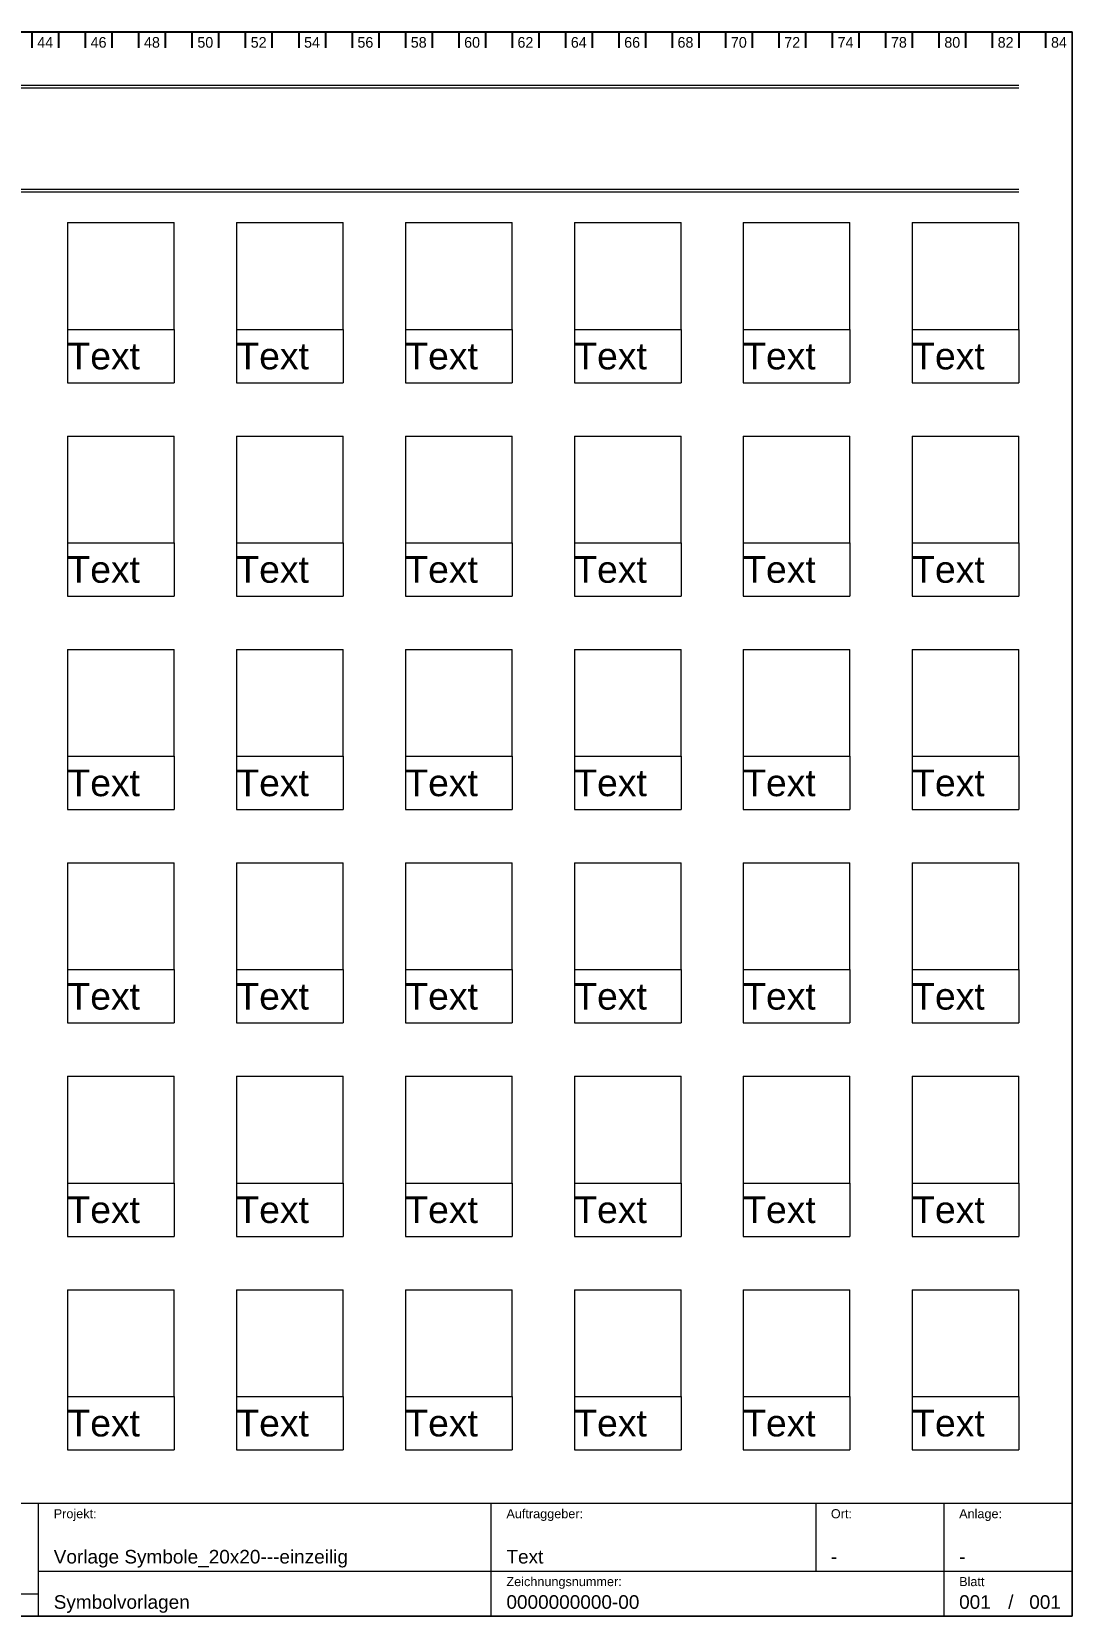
# Model space of a CAD drawing. Header units: millimetres. Extents: x 0 to 1740, y -634 to 297.
# Drawn here: x 1545 to 1740, y 0 to 297 of the extents above; entities that cross this region are included whole.
import ezdxf
from ezdxf.enums import TextEntityAlignment as Align

# ---------------------------------------------------------------- set-up
doc = ezdxf.new("R2010")
doc.units = ezdxf.units.MM
for name, color, linetype, lineweight, true_color in [('_Rahmen_Symbol_bl', 5, 'Continuous', 5, 0x0000ff), ('_Rahmen_Symbol_rt', 1, 'Continuous', 5, 0xff0000), ('_Rahmen_Symbol_Text', 3, 'Continuous', 5, 0x00ff00), ('_Zeichenfläche', 30, 'Continuous', 5, 0xff7f00), ('BLATTRAHMEN', 5, 'Continuous', 5, 0x0000ff), ('FORMAT', 2, 'Continuous', 5, 0xffff00), ('TEXT_VORGABE', 1, 'Continuous', 5, 0xff0000)]:
    doc.layers.add(name, color=color, linetype=linetype, lineweight=lineweight, true_color=true_color)
doc.layers.add('RASTER', color=5, linetype='Continuous', true_color=0x0000ff)
doc.layers.add('TEXT_AUSGEFUELLT', color=3, linetype='Continuous', true_color=0x00ff00)
doc.styles.add('textstyle108', font='')
doc.styles.add('textstyle1111', font='')
doc.styles.add('textstyle1112', font='')
doc.styles.add('textstyle1123', font='')
doc.styles.add('textstyle1124', font='')
doc.styles.add('textstyle1125', font='')
doc.styles.add('textstyle1126', font='')
doc.styles.add('textstyle1143', font='')
doc.styles.add('textstyle1144', font='')
doc.styles.add('textstyle1145', font='')
doc.styles.add('textstyle1146', font='')
doc.styles.add('textstyle1147', font='')
doc.styles.add('textstyle1148', font='')
doc.styles.add('textstyle1149', font='')
doc.styles.add('textstyle1150', font='')
doc.styles.add('textstyle118', font='')
doc.styles.add('textstyle1223', font='')
doc.styles.add('textstyle1224', font='')
doc.styles.add('textstyle1225', font='')
doc.styles.add('textstyle1226', font='')
doc.styles.add('textstyle1227', font='')
doc.styles.add('textstyle1228', font='')
doc.styles.add('textstyle1229', font='')
doc.styles.add('textstyle1230', font='')
doc.styles.add('textstyle1231', font='')
doc.styles.add('textstyle1232', font='')
doc.styles.add('textstyle1233', font='')
doc.styles.add('textstyle1234', font='')
doc.styles.add('textstyle1235', font='')
doc.styles.add('textstyle1236', font='')
doc.styles.add('textstyle1237', font='')
doc.styles.add('textstyle1238', font='')
doc.styles.add('textstyle1247', font='')
doc.styles.add('textstyle1248', font='')
doc.styles.add('textstyle1249', font='')
doc.styles.add('textstyle1250', font='')
doc.styles.add('textstyle1251', font='')
doc.styles.add('textstyle1252', font='')
doc.styles.add('textstyle129', font='')
doc.styles.add('textstyle133', font='')
doc.styles.add('textstyle145', font='')
doc.styles.add('textstyle164', font='')
doc.styles.add('textstyle165', font='')
doc.styles.add('textstyle181', font='')
doc.styles.add('textstyle193', font='')
doc.styles.add('textstyle200', font='')
doc.styles.add('textstyle212', font='')
doc.styles.add('textstyle219', font='')
doc.styles.add('textstyle230', font='')
doc.styles.add('textstyle247', font='')
doc.styles.add('textstyle263', font='')
doc.styles.add('textstyle274', font='')
doc.styles.add('textstyle280', font='')
doc.styles.add('textstyle290', font='')
doc.styles.add('textstyle301', font='')
doc.styles.add('textstyle400', font='')
doc.styles.add('textstyle405', font='')
doc.styles.add('textstyle411', font='')
doc.styles.add('textstyle438', font='')
doc.styles.add('textstyle495', font='')
doc.styles.add('textstyle506', font='')
doc.styles.add('textstyle656', font='')
doc.styles.add('textstyle661', font='')
doc.styles.add('textstyle672', font='')
doc.styles.add('textstyle677', font='')
doc.styles.add('textstyle683', font='')
doc.styles.add('textstyle705', font='')
doc.styles.add('textstyle710', font='')
doc.styles.add('textstyle716', font='')
doc.styles.add('textstyle96', font='')
doc.styles.get('textstyle108').set_extended_font_data('textstyle80')
doc.styles.get('textstyle1111').set_extended_font_data('Arial')
doc.styles.get('textstyle1112').set_extended_font_data('Arial')
doc.styles.get('textstyle1123').set_extended_font_data('Arial')
doc.styles.get('textstyle1124').set_extended_font_data('Arial')
doc.styles.get('textstyle1125').set_extended_font_data('Arial')
doc.styles.get('textstyle1126').set_extended_font_data('Arial')
doc.styles.get('textstyle1143').set_extended_font_data('Arial')
doc.styles.get('textstyle1144').set_extended_font_data('Arial')
doc.styles.get('textstyle1145').set_extended_font_data('Arial')
doc.styles.get('textstyle1146').set_extended_font_data('Arial')
doc.styles.get('textstyle1147').set_extended_font_data('Arial')
doc.styles.get('textstyle1148').set_extended_font_data('Arial')
doc.styles.get('textstyle1149').set_extended_font_data('Arial')
doc.styles.get('textstyle1150').set_extended_font_data('Arial')
doc.styles.get('textstyle118').set_extended_font_data('textstyle78')
doc.styles.get('textstyle1223').set_extended_font_data('Arial')
doc.styles.get('textstyle1224').set_extended_font_data('Arial')
doc.styles.get('textstyle1225').set_extended_font_data('Arial')
doc.styles.get('textstyle1226').set_extended_font_data('Arial')
doc.styles.get('textstyle1227').set_extended_font_data('Arial')
doc.styles.get('textstyle1228').set_extended_font_data('Arial')
doc.styles.get('textstyle1229').set_extended_font_data('Arial')
doc.styles.get('textstyle1230').set_extended_font_data('Arial')
doc.styles.get('textstyle1231').set_extended_font_data('Arial')
doc.styles.get('textstyle1232').set_extended_font_data('Arial')
doc.styles.get('textstyle1233').set_extended_font_data('Arial')
doc.styles.get('textstyle1234').set_extended_font_data('Arial')
doc.styles.get('textstyle1235').set_extended_font_data('Arial')
doc.styles.get('textstyle1236').set_extended_font_data('Arial')
doc.styles.get('textstyle1237').set_extended_font_data('Arial')
doc.styles.get('textstyle1238').set_extended_font_data('Arial')
doc.styles.get('textstyle1247').set_extended_font_data('Arial')
doc.styles.get('textstyle1248').set_extended_font_data('Arial')
doc.styles.get('textstyle1249').set_extended_font_data('Arial')
doc.styles.get('textstyle1250').set_extended_font_data('Arial')
doc.styles.get('textstyle1251').set_extended_font_data('Arial')
doc.styles.get('textstyle1252').set_extended_font_data('Arial')
doc.styles.get('textstyle129').set_extended_font_data('textstyle79')
doc.styles.get('textstyle133').set_extended_font_data('textstyle142')
doc.styles.get('textstyle145').set_extended_font_data('textstyle141')
doc.styles.get('textstyle164').set_extended_font_data('textstyle82')
doc.styles.get('textstyle165').set_extended_font_data('textstyle140')
doc.styles.get('textstyle181').set_extended_font_data('textstyle146')
doc.styles.get('textstyle193').set_extended_font_data('textstyle145')
doc.styles.get('textstyle200').set_extended_font_data('textstyle143')
doc.styles.get('textstyle212').set_extended_font_data('textstyle144')
doc.styles.get('textstyle219').set_extended_font_data('textstyle148')
doc.styles.get('textstyle230').set_extended_font_data('textstyle150')
doc.styles.get('textstyle247').set_extended_font_data('textstyle147')
doc.styles.get('textstyle263').set_extended_font_data('textstyle152')
doc.styles.get('textstyle274').set_extended_font_data('textstyle154')
doc.styles.get('textstyle280').set_extended_font_data('textstyle153')
doc.styles.get('textstyle290').set_extended_font_data('textstyle149')
doc.styles.get('textstyle301').set_extended_font_data('textstyle151')
doc.styles.get('textstyle400').set_extended_font_data('Arial')
doc.styles.get('textstyle405').set_extended_font_data('Arial')
doc.styles.get('textstyle411').set_extended_font_data('Arial')
doc.styles.get('textstyle438').set_extended_font_data('Arial')
doc.styles.get('textstyle495').set_extended_font_data('Arial')
doc.styles.get('textstyle506').set_extended_font_data('Arial')
doc.styles.get('textstyle656').set_extended_font_data('Arial')
doc.styles.get('textstyle661').set_extended_font_data('Arial')
doc.styles.get('textstyle672').set_extended_font_data('Arial')
doc.styles.get('textstyle677').set_extended_font_data('Arial')
doc.styles.get('textstyle683').set_extended_font_data('Arial')
doc.styles.get('textstyle705').set_extended_font_data('Arial')
doc.styles.get('textstyle710').set_extended_font_data('Arial')
doc.styles.get('textstyle716').set_extended_font_data('Arial')
doc.styles.get('textstyle96').set_extended_font_data('textstyle81')

msp = doc.modelspace()

# ---------------------------------------------------------------- linework, layer by layer
at = {"layer": '_Rahmen_Symbol_bl'}
for p, q in [((1551.67, 241.21), (1551.67, 231.21)), ((1571.67, 241.21), (1571.67, 231.21)), ((1583.33, 241.21), (1583.33, 231.21)), ((1603.33, 241.21), (1603.33, 231.21)), ((1615, 241.21), (1615, 231.21)), ((1635, 241.21), (1635, 231.21)), ((1646.67, 241.21), (1646.67, 231.21)), ((1666.67, 241.21), (1666.67, 231.21)), ((1678.33, 241.21), (1678.33, 231.21)), ((1698.33, 241.21), (1698.33, 231.21)), ((1710, 241.21), (1710, 231.21)), ((1730, 241.21), (1730, 231.21)), ((1551.67, 231.21), (1571.67, 231.21)), ((1583.33, 231.21), (1603.33, 231.21)), ((1615, 231.21), (1635, 231.21)), ((1646.67, 231.21), (1666.67, 231.21)), ((1678.33, 231.21), (1698.33, 231.21)), ((1710, 231.21), (1730, 231.21)), ((1551.67, 201.21), (1551.67, 191.21)), ((1571.67, 201.21), (1571.67, 191.21)), ((1583.33, 201.21), (1583.33, 191.21)), ((1603.33, 201.21), (1603.33, 191.21)), ((1615, 201.21), (1615, 191.21)), ((1635, 201.21), (1635, 191.21)), ((1646.67, 201.21), (1646.67, 191.21)), ((1666.67, 201.21), (1666.67, 191.21)), ((1678.33, 201.21), (1678.33, 191.21)), ((1698.33, 201.21), (1698.33, 191.21)), ((1710, 201.21), (1710, 191.21)), ((1730, 201.21), (1730, 191.21)), ((1551.67, 191.21), (1571.67, 191.21)), ((1583.33, 191.21), (1603.33, 191.21)), ((1615, 191.21), (1635, 191.21)), ((1646.67, 191.21), (1666.67, 191.21)), ((1678.33, 191.21), (1698.33, 191.21)), ((1710, 191.21), (1730, 191.21)), ((1551.67, 161.21), (1551.67, 151.21)), ((1571.67, 161.21), (1571.67, 151.21)), ((1583.33, 161.21), (1583.33, 151.21)), ((1603.33, 161.21), (1603.33, 151.21)), ((1615, 161.21), (1615, 151.21)), ((1635, 161.21), (1635, 151.21)), ((1646.67, 161.21), (1646.67, 151.21)), ((1666.67, 161.21), (1666.67, 151.21)), ((1678.33, 161.21), (1678.33, 151.21)), ((1698.33, 161.21), (1698.33, 151.21)), ((1710, 161.21), (1710, 151.21)), ((1730, 161.21), (1730, 151.21)), ((1551.67, 151.21), (1571.67, 151.21)), ((1583.33, 151.21), (1603.33, 151.21)), ((1615, 151.21), (1635, 151.21)), ((1646.67, 151.21), (1666.67, 151.21)), ((1678.33, 151.21), (1698.33, 151.21)), ((1710, 151.21), (1730, 151.21)), ((1551.67, 121.21), (1551.67, 111.21)), ((1571.67, 121.21), (1571.67, 111.21)), ((1583.33, 121.21), (1583.33, 111.21)), ((1603.33, 121.21), (1603.33, 111.21)), ((1615, 121.21), (1615, 111.21)), ((1635, 121.21), (1635, 111.21)), ((1646.67, 121.21), (1646.67, 111.21)), ((1666.67, 121.21), (1666.67, 111.21)), ((1678.33, 121.21), (1678.33, 111.21)), ((1698.33, 121.21), (1698.33, 111.21)), ((1710, 121.21), (1710, 111.21)), ((1730, 121.21), (1730, 111.21)), ((1551.67, 111.21), (1571.67, 111.21)), ((1583.33, 111.21), (1603.33, 111.21)), ((1615, 111.21), (1635, 111.21)), ((1646.67, 111.21), (1666.67, 111.21)), ((1678.33, 111.21), (1698.33, 111.21)), ((1710, 111.21), (1730, 111.21)), ((1551.67, 81.21), (1551.67, 71.21)), ((1571.67, 81.21), (1571.67, 71.21)), ((1583.33, 81.21), (1583.33, 71.21)), ((1603.33, 81.21), (1603.33, 71.21)), ((1615, 81.21), (1615, 71.21)), ((1635, 81.21), (1635, 71.21)), ((1646.67, 81.21), (1646.67, 71.21)), ((1666.67, 81.21), (1666.67, 71.21)), ((1678.33, 81.21), (1678.33, 71.21)), ((1698.33, 81.21), (1698.33, 71.21)), ((1710, 81.21), (1710, 71.21)), ((1730, 81.21), (1730, 71.21)), ((1551.67, 71.21), (1571.67, 71.21)), ((1583.33, 71.21), (1603.33, 71.21)), ((1615, 71.21), (1635, 71.21)), ((1646.67, 71.21), (1666.67, 71.21)), ((1678.33, 71.21), (1698.33, 71.21)), ((1710, 71.21), (1730, 71.21)), ((1551.67, 41.21), (1551.67, 31.21)), ((1571.67, 41.21), (1571.67, 31.21)), ((1583.33, 41.21), (1583.33, 31.21)), ((1603.33, 41.21), (1603.33, 31.21)), ((1615, 41.21), (1615, 31.21)), ((1635, 41.21), (1635, 31.21)), ((1646.67, 41.21), (1646.67, 31.21)), ((1666.67, 41.21), (1666.67, 31.21)), ((1678.33, 41.21), (1678.33, 31.21)), ((1698.33, 41.21), (1698.33, 31.21)), ((1710, 41.21), (1710, 31.21)), ((1730, 41.21), (1730, 31.21)), ((1551.67, 31.21), (1571.67, 31.21)), ((1583.33, 31.21), (1603.33, 31.21)), ((1615, 31.21), (1635, 31.21)), ((1646.67, 31.21), (1666.67, 31.21)), ((1678.33, 31.21), (1698.33, 31.21)), ((1710, 31.21), (1730, 31.21))]:
    msp.add_line(p, q, dxfattribs=at)
at = {"layer": '_Rahmen_Symbol_rt'}
for p, q in [((1551.67, 261.21), (1551.67, 241.21)), ((1551.67, 261.21), (1571.67, 261.21)), ((1571.67, 241.21), (1571.67, 261.21)), ((1583.33, 261.21), (1583.33, 241.21)), ((1583.33, 261.21), (1603.33, 261.21)), ((1603.33, 241.21), (1603.33, 261.21)), ((1615, 261.21), (1615, 241.21)), ((1615, 261.21), (1635, 261.21)), ((1635, 241.21), (1635, 261.21)), ((1646.67, 261.21), (1646.67, 241.21)), ((1646.67, 261.21), (1666.67, 261.21)), ((1666.67, 241.21), (1666.67, 261.21)), ((1678.33, 261.21), (1678.33, 241.21)), ((1678.33, 261.21), (1698.33, 261.21)), ((1698.33, 241.21), (1698.33, 261.21)), ((1710, 261.21), (1710, 241.21)), ((1710, 261.21), (1730, 261.21)), ((1730, 241.21), (1730, 261.21)), ((1551.67, 241.21), (1571.67, 241.21)), ((1583.33, 241.21), (1603.33, 241.21)), ((1615, 241.21), (1635, 241.21)), ((1646.67, 241.21), (1666.67, 241.21)), ((1678.33, 241.21), (1698.33, 241.21)), ((1710, 241.21), (1730, 241.21)), ((1551.67, 221.21), (1551.67, 201.21)), ((1551.67, 221.21), (1571.67, 221.21)), ((1571.67, 201.21), (1571.67, 221.21)), ((1583.33, 221.21), (1583.33, 201.21)), ((1583.33, 221.21), (1603.33, 221.21)), ((1603.33, 201.21), (1603.33, 221.21)), ((1615, 221.21), (1615, 201.21)), ((1615, 221.21), (1635, 221.21)), ((1635, 201.21), (1635, 221.21)), ((1646.67, 221.21), (1646.67, 201.21)), ((1646.67, 221.21), (1666.67, 221.21)), ((1666.67, 201.21), (1666.67, 221.21)), ((1678.33, 221.21), (1678.33, 201.21)), ((1678.33, 221.21), (1698.33, 221.21)), ((1698.33, 201.21), (1698.33, 221.21)), ((1710, 221.21), (1710, 201.21)), ((1710, 221.21), (1730, 221.21)), ((1730, 201.21), (1730, 221.21)), ((1551.67, 201.21), (1571.67, 201.21)), ((1583.33, 201.21), (1603.33, 201.21)), ((1615, 201.21), (1635, 201.21)), ((1646.67, 201.21), (1666.67, 201.21)), ((1678.33, 201.21), (1698.33, 201.21)), ((1710, 201.21), (1730, 201.21)), ((1551.67, 181.21), (1551.67, 161.21)), ((1551.67, 181.21), (1571.67, 181.21)), ((1571.67, 161.21), (1571.67, 181.21)), ((1583.33, 181.21), (1583.33, 161.21)), ((1583.33, 181.21), (1603.33, 181.21)), ((1603.33, 161.21), (1603.33, 181.21)), ((1615, 181.21), (1615, 161.21)), ((1615, 181.21), (1635, 181.21)), ((1635, 161.21), (1635, 181.21)), ((1646.67, 181.21), (1646.67, 161.21)), ((1646.67, 181.21), (1666.67, 181.21)), ((1666.67, 161.21), (1666.67, 181.21)), ((1678.33, 181.21), (1678.33, 161.21)), ((1678.33, 181.21), (1698.33, 181.21)), ((1698.33, 161.21), (1698.33, 181.21)), ((1710, 181.21), (1710, 161.21)), ((1710, 181.21), (1730, 181.21)), ((1730, 161.21), (1730, 181.21)), ((1551.67, 161.21), (1571.67, 161.21)), ((1583.33, 161.21), (1603.33, 161.21)), ((1615, 161.21), (1635, 161.21)), ((1646.67, 161.21), (1666.67, 161.21)), ((1678.33, 161.21), (1698.33, 161.21)), ((1710, 161.21), (1730, 161.21)), ((1551.67, 141.21), (1551.67, 121.21)), ((1551.67, 141.21), (1571.67, 141.21)), ((1571.67, 121.21), (1571.67, 141.21)), ((1583.33, 141.21), (1583.33, 121.21)), ((1583.33, 141.21), (1603.33, 141.21)), ((1603.33, 121.21), (1603.33, 141.21)), ((1615, 141.21), (1615, 121.21)), ((1615, 141.21), (1635, 141.21)), ((1635, 121.21), (1635, 141.21)), ((1646.67, 141.21), (1646.67, 121.21)), ((1646.67, 141.21), (1666.67, 141.21)), ((1666.67, 121.21), (1666.67, 141.21)), ((1678.33, 141.21), (1678.33, 121.21)), ((1678.33, 141.21), (1698.33, 141.21)), ((1698.33, 121.21), (1698.33, 141.21)), ((1710, 141.21), (1710, 121.21)), ((1710, 141.21), (1730, 141.21)), ((1730, 121.21), (1730, 141.21)), ((1551.67, 121.21), (1571.67, 121.21)), ((1583.33, 121.21), (1603.33, 121.21)), ((1615, 121.21), (1635, 121.21)), ((1646.67, 121.21), (1666.67, 121.21)), ((1678.33, 121.21), (1698.33, 121.21)), ((1710, 121.21), (1730, 121.21)), ((1551.67, 101.21), (1551.67, 81.21)), ((1551.67, 101.21), (1571.67, 101.21)), ((1571.67, 81.21), (1571.67, 101.21)), ((1583.33, 101.21), (1583.33, 81.21)), ((1583.33, 101.21), (1603.33, 101.21)), ((1603.33, 81.21), (1603.33, 101.21)), ((1615, 101.21), (1615, 81.21)), ((1615, 101.21), (1635, 101.21)), ((1635, 81.21), (1635, 101.21)), ((1646.67, 101.21), (1646.67, 81.21)), ((1646.67, 101.21), (1666.67, 101.21)), ((1666.67, 81.21), (1666.67, 101.21)), ((1678.33, 101.21), (1678.33, 81.21)), ((1678.33, 101.21), (1698.33, 101.21)), ((1698.33, 81.21), (1698.33, 101.21)), ((1710, 101.21), (1710, 81.21)), ((1710, 101.21), (1730, 101.21)), ((1730, 81.21), (1730, 101.21)), ((1551.67, 81.21), (1571.67, 81.21)), ((1583.33, 81.21), (1603.33, 81.21)), ((1615, 81.21), (1635, 81.21)), ((1646.67, 81.21), (1666.67, 81.21)), ((1678.33, 81.21), (1698.33, 81.21)), ((1710, 81.21), (1730, 81.21)), ((1551.67, 61.21), (1551.67, 41.21)), ((1551.67, 61.21), (1571.67, 61.21)), ((1571.67, 41.21), (1571.67, 61.21)), ((1583.33, 61.21), (1583.33, 41.21)), ((1583.33, 61.21), (1603.33, 61.21)), ((1603.33, 41.21), (1603.33, 61.21)), ((1615, 61.21), (1615, 41.21)), ((1615, 61.21), (1635, 61.21)), ((1635, 41.21), (1635, 61.21)), ((1646.67, 61.21), (1646.67, 41.21)), ((1646.67, 61.21), (1666.67, 61.21)), ((1666.67, 41.21), (1666.67, 61.21)), ((1678.33, 61.21), (1678.33, 41.21)), ((1678.33, 61.21), (1698.33, 61.21)), ((1698.33, 41.21), (1698.33, 61.21)), ((1710, 61.21), (1710, 41.21)), ((1710, 61.21), (1730, 61.21)), ((1730, 41.21), (1730, 61.21)), ((1551.67, 41.21), (1571.67, 41.21)), ((1583.33, 41.21), (1603.33, 41.21)), ((1615, 41.21), (1635, 41.21)), ((1646.67, 41.21), (1666.67, 41.21)), ((1678.33, 41.21), (1698.33, 41.21)), ((1710, 41.21), (1730, 41.21))]:
    msp.add_line(p, q, dxfattribs=at)
at = {"layer": '_Zeichenfläche'}
for p, q in [((1330, 286.97), (1730, 286.97)), ((1330, 286.47), (1730, 286.47)), ((1330, 267.47), (1730, 267.47)), ((1330, 266.97), (1730, 266.97))]:
    msp.add_line(p, q, dxfattribs=at)
at = {"layer": 'BLATTRAHMEN'}
for p, q in [((1740, 0), (1740, 296.97)), ((1404.85, 21.21), (1740, 21.21)), ((1546.26, 8.48), (1546.26, 21.21)), ((1631.11, 8.48), (1631.11, 21.21)), ((1691.92, 21.21), (1691.92, 8.48)), ((1715.96, 8.48), (1715.96, 21.21)), ((1546.26, 0), (1546.26, 8.48)), ((1546.26, 8.48), (1740, 8.48)), ((1631.11, 0), (1631.11, 8.48)), ((1715.96, 0), (1715.96, 8.48)), ((1461.41, 4.24), (1546.26, 4.24)), ((1461.41, 0), (1546.26, 0)), ((1546.26, 0), (1631.11, 0)), ((1631.11, 0), (1715.96, 0)), ((1715.96, 0), (1740, 0))]:
    msp.add_line(p, q, dxfattribs=at)
at = {"layer": 'FORMAT', "linetype": 'BYBLOCK'}
for p, q in [((1740, 297), (1740, 0)), ((1740, 0), (1320, 0))]:
    msp.add_line(p, q, dxfattribs=at)
at = {"layer": 'RASTER'}
msp.add_line((1320, 296.97), (1740, 297), dxfattribs=at)
at = {"layer": 'RASTER', "linetype": 'BYBLOCK'}
for p, q in [((1545, 297), (1545, 294)), ((1550, 297), (1550, 294)), ((1555, 297), (1555, 294)), ((1560, 297), (1560, 294)), ((1565, 297), (1565, 294)), ((1570, 297), (1570, 294)), ((1575, 297), (1575, 294)), ((1580, 297), (1580, 294)), ((1585, 297), (1585, 294)), ((1590, 297), (1590, 294)), ((1595, 297), (1595, 294)), ((1600, 297), (1600, 294)), ((1605, 297), (1605, 294)), ((1610, 297), (1610, 294)), ((1615, 297), (1615, 294)), ((1620, 297), (1620, 294)), ((1625, 297), (1625, 294)), ((1630, 297), (1630, 294)), ((1635, 297), (1635, 294)), ((1640, 297), (1640, 294)), ((1645, 297), (1645, 294)), ((1650, 297), (1650, 294)), ((1655, 297), (1655, 294)), ((1660, 297), (1660, 294)), ((1665, 297), (1665, 294)), ((1670, 297), (1670, 294)), ((1675, 297), (1675, 294)), ((1680, 297), (1680, 294)), ((1685, 297), (1685, 294)), ((1690, 297), (1690, 294)), ((1695, 297), (1695, 294)), ((1700, 297), (1700, 294)), ((1705, 297), (1705, 294)), ((1710, 297), (1710, 294)), ((1715, 297), (1715, 294)), ((1720, 297), (1720, 294)), ((1725, 297), (1725, 294)), ((1730, 297), (1730, 294)), ((1735, 297), (1735, 294))]:
    msp.add_line(p, q, dxfattribs=at)

# ---------------------------------------------------------------- texts
at = {"layer": '_Rahmen_Symbol_Text'}
for style, p in [('textstyle1123', (1551.67, 236.21)), ('textstyle1124', (1583.33, 236.21)), ('textstyle1125', (1615, 236.21)), ('textstyle1126', (1646.67, 236.21)), ('textstyle1111', (1678.33, 236.21)), ('textstyle1112', (1710, 236.21)), ('textstyle1144', (1551.67, 196.21)), ('textstyle1149', (1583.33, 196.21)), ('textstyle1234', (1615, 196.21)), ('textstyle1223', (1646.67, 196.21)), ('textstyle1228', (1678.33, 196.21)), ('textstyle1249', (1710, 196.21)), ('textstyle1145', (1551.67, 156.21)), ('textstyle1150', (1583.33, 156.21)), ('textstyle1235', (1615, 156.21)), ('textstyle1224', (1646.67, 156.21)), ('textstyle1229', (1678.33, 156.21)), ('textstyle1250', (1710, 156.21)), ('textstyle1146', (1551.67, 116.21)), ('textstyle1231', (1583.33, 116.21)), ('textstyle1236', (1615, 116.21)), ('textstyle1225', (1646.67, 116.21)), ('textstyle1230', (1678.33, 116.21)), ('textstyle1251', (1710, 116.21)), ('textstyle1147', (1551.67, 76.21)), ('textstyle1232', (1583.33, 76.21)), ('textstyle1237', (1615, 76.21)), ('textstyle1226', (1646.67, 76.21)), ('textstyle1247', (1678.33, 76.21)), ('textstyle1252', (1710, 76.21)), ('textstyle1143', (1551.67, 36.21)), ('textstyle1148', (1583.33, 36.21)), ('textstyle1233', (1615, 36.21)), ('textstyle1238', (1646.67, 36.21)), ('textstyle1227', (1678.33, 36.21)), ('textstyle1248', (1710, 36.21))]:
    msp.add_text('Text', height=5, dxfattribs=dict(at, style=style)).set_placement(p, align=Align.MIDDLE_LEFT)
at = {"layer": 'RASTER', "linetype": 'BYBLOCK'}
for s, style, p in [('44', 'textstyle118', (1547.5, 294)), ('46', 'textstyle129', (1557.5, 294)), ('48', 'textstyle96', (1567.5, 294)), ('50', 'textstyle108', (1577.5, 294)), ('52', 'textstyle164', (1587.5, 294)), ('54', 'textstyle165', (1597.5, 294)), ('56', 'textstyle133', (1607.5, 294)), ('58', 'textstyle145', (1617.5, 294)), ('60', 'textstyle200', (1627.5, 294)), ('62', 'textstyle212', (1637.5, 294)), ('64', 'textstyle181', (1647.5, 294)), ('66', 'textstyle193', (1657.5, 294)), ('68', 'textstyle247', (1667.5, 294)), ('70', 'textstyle219', (1677.5, 294)), ('72', 'textstyle230', (1687.5, 294)), ('74', 'textstyle290', (1697.5, 294)), ('78', 'textstyle301', (1707.5, 294)), ('80', 'textstyle263', (1717.5, 294)), ('82', 'textstyle274', (1727.5, 294)), ('84', 'textstyle280', (1737.5, 294))]:
    msp.add_text(s, height=2, dxfattribs=dict(at, style=style)).set_placement(p, align=Align.CENTER)
at = {"layer": 'TEXT_AUSGEFUELLT'}
for s, height, style, p in [('Vorlage Symbole_20x20---einzeilig', 2.5455, 'textstyle672', (1549.09, 9.9)), ('Text', 2.545, 'textstyle683', (1633.94, 9.9)), ('-', 2.55, 'textstyle705', (1694.75, 9.9)), ('-', 2.55, 'textstyle716', (1718.79, 9.9)), ('Symbolvorlagen', 2.5455, 'textstyle677', (1549.09, 1.41)), ('0000000000-00', 2.5455, 'textstyle710', (1633.94, 1.41)), ('001', 2.545, 'textstyle661', (1718.79, 1.41)), ('/   001', 2.545, 'textstyle656', (1727.98, 1.41))]:
    msp.add_text(s, height=height, dxfattribs=dict(at, style=style)).set_placement(p)
at = {"layer": 'TEXT_VORGABE'}
for s, style, p in [('Projekt:', 'textstyle495', (1549.09, 18.38)), ('Auftraggeber:', 'textstyle405', (1633.94, 18.38)), ('Ort:', 'textstyle400', (1694.75, 18.38)), ('Anlage:', 'textstyle411', (1718.79, 18.38)), ('Zeichnungsnummer:', 'textstyle506', (1633.94, 5.66)), ('Blatt', 'textstyle438', (1718.79, 5.66))]:
    msp.add_text(s, height=1.697, dxfattribs=dict(at, style=style)).set_placement(p)

doc.saveas('drawing.dxf')
